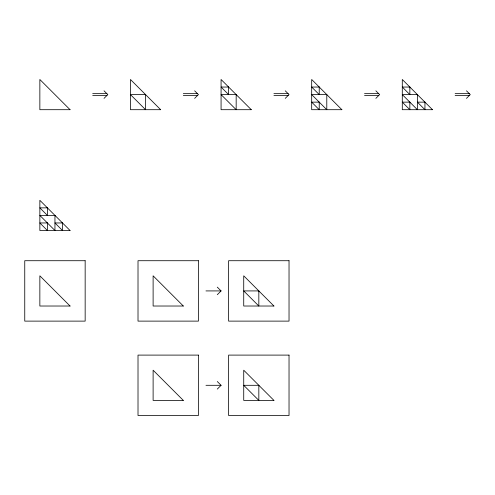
<?xml version="1.0" encoding="UTF-8"?>
<svg xmlns="http://www.w3.org/2000/svg" width="495" height="495" viewBox="0 0 495 495"><rect width="100%" height="100%" fill="white"/><g stroke="black" fill="none" stroke-linecap="round" stroke-linejoin="round"><path stroke-width="0.74" d="M104.037 98.369L107.811 94.594L104.037 90.82M194.646 98.369L198.421 94.594L194.646 90.82M285.256 98.369L289.031 94.594L285.256 90.82M375.866 98.369L379.64 94.594L375.866 90.82M217.299 294.692L221.073 290.918L217.299 287.143M466.476 98.369L470.25 94.594L466.476 90.82M217.299 389.076L221.073 385.302L217.299 381.527M92.707 93.654L106.864 93.654M183.317 93.654L197.474 93.654M273.927 93.654L288.084 93.654M364.537 93.654L378.694 93.654M455.146 93.654L469.303 93.654M92.707 95.541L106.864 95.541M183.317 95.541L197.474 95.541M273.927 95.541L288.084 95.541M364.537 95.541L378.694 95.541M455.146 95.541L469.303 95.541M205.97 290.918L221.073 290.918M205.97 385.302L221.073 385.302M228.622 87.046L221.073 87.046L228.622 94.594L228.622 87.046M319.232 87.046L311.683 87.046L319.232 94.594L319.232 87.046M409.841 87.046L402.293 87.046L409.841 94.594L409.841 87.046M145.561 94.594L130.463 94.594L145.561 109.698L145.561 94.594M236.171 94.594L221.073 94.594L236.171 109.698L236.171 94.594M326.787 94.594L311.683 94.594L326.787 109.698L326.787 94.594M417.396 94.594L402.293 94.594L417.396 109.698L417.396 94.594M319.232 102.143L311.683 102.143L319.232 109.698L319.232 102.143M409.841 102.143L402.293 102.143L409.841 109.698L409.841 102.143M424.945 102.143L417.396 102.143L424.945 109.698L424.945 102.143M70.055 109.698L39.854 109.698L39.854 79.491L70.055 109.698M160.665 109.698L130.463 109.698L130.463 79.491L160.665 109.698M251.274 109.698L221.073 109.698L221.073 79.491L251.274 109.698M341.884 109.698L311.683 109.698L311.683 79.491L341.884 109.698M432.494 109.698L402.293 109.698L402.293 79.491L432.494 109.698M47.402 207.857L39.854 207.857L47.402 215.412L47.402 207.857M54.951 215.412L39.854 215.412L54.951 230.509L54.951 215.412M47.402 222.96L39.854 222.96L47.402 230.509L47.402 222.96M62.506 222.96L54.951 222.96L62.506 230.509L62.506 222.96M70.055 230.509L39.854 230.509L39.854 200.308L70.055 230.509M85.159 260.716L24.75 260.716L24.75 321.119L85.159 321.119L85.159 260.716M198.421 260.716L138.012 260.716L138.012 321.119L198.421 321.119L198.421 260.716M289.031 260.716L228.622 260.716L228.622 321.119L289.031 321.119L289.031 260.716M258.829 290.918L243.726 290.918L258.829 306.021L258.829 290.918M70.055 306.021L39.854 306.021L39.854 275.814L70.055 306.021M183.317 306.021L153.116 306.021L153.116 275.814L183.317 306.021M273.927 306.021L243.726 306.021L243.726 275.814L273.927 306.021M198.421 355.101L138.012 355.101L138.012 415.509L198.421 415.509L198.421 355.101M289.031 355.101L228.622 355.101L228.622 415.509L289.031 415.509L289.031 355.101M258.829 385.302L243.726 385.302L258.829 400.406L258.829 385.302M183.317 400.406L153.116 400.406L153.116 370.204L183.317 400.406M273.927 400.406L243.726 400.406L243.726 370.204L273.927 400.406"/></g></svg>
